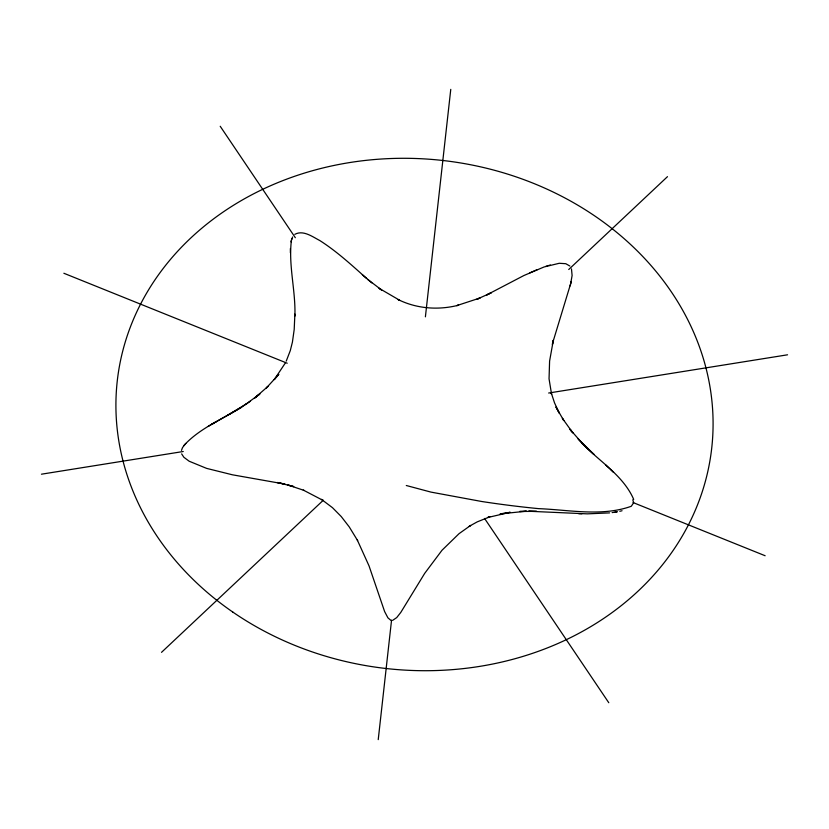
<?xml version="1.0" encoding="UTF-8"?>
<svg xmlns="http://www.w3.org/2000/svg" width="829" height="829" viewBox="0 0 829 829"><rect width="100%" height="100%" fill="white"/><g stroke="black" fill="none" stroke-linecap="round" stroke-linejoin="round"><path stroke-width="1.24" d="M286.243 361.102L290.274 350.657L292.43 342.066L294.202 329.455L294.886 314.077L294.886 316.077C295.808 290.761 288.285 265.56 291.404 240.389M378.231 739.634L391.557 620.113M425.401 316.833L450.769 89.366M570.694 283.559L572.103 275.487L571.482 268.886M633.698 499.4C623.408 475.618 599.377 461.432 581.979 443.277L594.02 454.468L578.134 438.893L582.031 443.028L570.041 429.37L572.849 432.893L562.373 418.334L563.751 420.521L555.958 406.998L559.223 413.091L554.518 402.832L551.14 392.552L551.586 394.345L549.047 378.812L549.596 361.092L553.337 340.211L552.891 342.17L570.621 283.819M570.145 285.881L571.181 281.497M291.507 240.027L292.606 237.001M291 241.881L291.912 238.534M181.478 450.365L182.546 447.556L185.81 443.401M285.342 362.978L274.254 379.62L278.813 374.345L266.213 388.138L268.068 386.304L254.43 398.231L259.746 394.013L245.747 404.324M183.883 445.505C199.696 428.23 222.213 419.329 241.726 407.143L211.965 424.168L216.12 421.785M161.52 652.34L323.279 500.26M568.735 269.498L667.48 176.66M256.202 396.811L259.746 394.013M241.995 406.821L250.462 401.184M246.804 403.619L227.602 415.277M208.286 426.365L213.716 423.132M294.792 234.348C303.248 229.726 312.512 236.773 319.807 240.555C336.812 251.384 351.683 265.114 366.687 278.482M392.625 620.361L396.708 617.605L400.78 612.434L424.707 573.347L442.012 550.249L459.059 533.658L470.623 525.441L469.235 526.291L477.162 521.907L489.825 516.788L487.68 517.524L510.218 512.281L500.105 513.907L526.488 511.192L519.71 511.483L536.653 511.369L528.601 511.244L587.346 513.856L609.584 512.892M569.865 266.047L565.803 263.705L559.264 263.28L544.031 266.979L523.959 275.497L486.519 295.041L491.265 292.761L476.955 299.228L480.084 297.974L456.738 305.621L458.572 305.186C438.479 310.367 416.749 308.802 398.065 299.518L399.661 300.264L379.029 288.264L381.692 290.077L367.858 279.497M537.337 269.58L529.938 272.803M545.772 266.399L547.43 265.891M548.643 265.518L550.342 265M619.802 511.286L622.061 510.747M614.828 512.208L617.284 511.752L612.144 512.602M41.45 474.198L183.261 451.504M548.643 393.029L787.55 354.802M578.746 513.721L581.917 513.773M406.283 485.504L430.976 492.105L481.701 501.493A809.964 400.645 27.2 0 0 538.653 508.643C569.181 509.835 601.792 516.819 631.263 506.281L633.646 502.778L632.807 499.763M304.264 490.457L287.435 484.851L293.746 486.582L277.373 482.499L285 484.115L232.421 474.799L206.597 468.375L189.167 461.225L183.872 457.266L181.634 453.877M63.864 273.259L287.217 363.226M633.045 502.54L765.136 555.741M303.248 490.063L323.258 500.498M390.791 620.268L387.92 617.843L384.625 611.574L369.019 565.855L357.247 539.886M321.424 499.359L332.481 507.68L341.237 516.55L349.237 526.892L357.651 540.632M362.356 274.751L371.806 282.886M605.553 464.8L608.983 468.084M610.04 469.079L613.564 472.447M570.041 429.37L571.43 431.101M220.213 126.267L295.331 237.705M484.561 518.436L608.787 702.733M290.388 248.524L290.399 252.783M552.839 342.356L552.394 344.346L552.839 342.356M232.835 612.082A299.114 255.581 6.6 0 0 710.546 456.966A299.114 255.581 6.6 0 0 300.119 174.453A299.114 255.581 6.6 0 0 232.835 612.082"/></g></svg>
